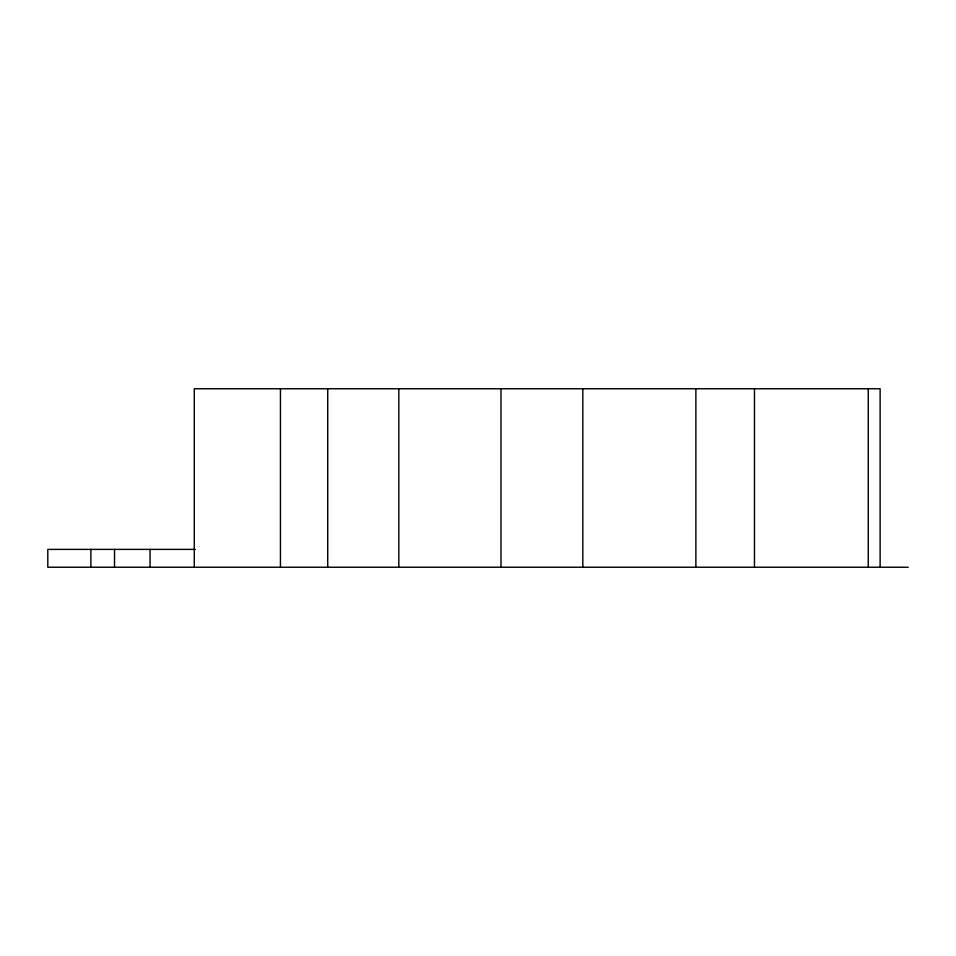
<?xml version="1.0" encoding="UTF-8"?>
<svg xmlns="http://www.w3.org/2000/svg" width="956" height="956" viewBox="0 0 956 956"><rect width="100%" height="100%" fill="white"/><g stroke="black" fill="none" stroke-linecap="round" stroke-linejoin="round"><path stroke-width="1.43" d="M195.263 549.389L47.8 549.389L47.8 567.243L908.2 567.243M880.129 567.243L880.129 388.757L194.271 388.757L194.271 567.243M868.263 388.757L868.263 567.243M754.475 388.757L754.475 567.243M695.872 388.757L695.872 567.243M582.825 388.757L582.825 567.243M500.992 388.757L500.992 567.243M398.819 388.757L398.819 567.243M327.729 388.757L327.729 567.243M280.443 388.757L280.443 567.243M150.068 549.389L150.068 567.243M114.529 549.389L114.529 567.243M90.88 549.389L90.88 567.243"/></g></svg>
